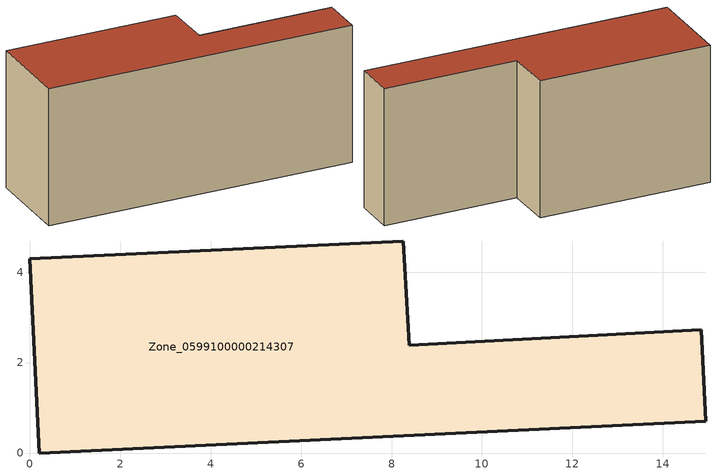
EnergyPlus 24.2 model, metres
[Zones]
Zone_0599100000214307
 floor ground (C_G): 0.21,0 0,4.29 8.26,4.69 8.39,2.38 14.85,2.73 14.95,0.7 z0
 wall outside (C_F): 8.39,2.38 8.26,4.69 0,4.29 0.21,0 14.95,0.7 14.85,2.73 8.39,2.38 z0:6.65
 roof outside (C_R): 14.95,0.7 14.85,2.73 8.39,2.38 8.26,4.69 0,4.29 0.21,0 z6.65
[BUILDING]
Pand.0599100000214307: North Axis=0; Terrain=City; Loads Convergence Tolerance Value=0.04; Temperature Convergence Tolerance Value=0.4; Solar Distribution=FullExterior; Maximum Number of Warmup Days=25; Minimum Number of Warmup Days=1
[Site:Location]
Rotterdam.The.Hague.AP_ZH_NLD Design_Conditions: Latitude=51.96; Longitude=4.45; Time Zone=1; Elevation=-4.5
[SITE:GROUNDTEMPERATURE:BUILDINGSURFACE]
18, 18, 18, 18, 18, 18, 18, 18, 18, 18, 18, 18
[MATERIAL] Thermal Absorptance=0.9; Solar Absorptance=0.7; Visible Absorptance=0.7
Name | Roughness | Thickness | Conductivity | Density | Specific Heat
G.TI.1946 | MediumSmooth | 0.15 | 1 | 540 | 1210
F.TI.1946 | Rough | 0.3 | 0.857143 | 1920 | 840
R.TI.1946 | MediumRough | 0.2 | 0.1 | 1500 | 1000
[CONSTRUCTION]
C_G: G.TI.1946
C_F: F.TI.1946
C_R: R.TI.1946
[ZONE]
Zone_0599100000214307: Type=1; Multiplier=1; Ceiling Height=Autocalculate; Volume=Autocalculate; Floor Area=autocalculate; Part of Total Floor Area=Yes
[ZONEINFILTRATION:DESIGNFLOWRATE]
Infil_Zone_0599100000214307: Zone or ZoneList or Space or SpaceList=Zone_0599100000214307; Schedule=AlwaysOn; Design Flow Rate Calculation Method=Flow/Area; Flow Rate per Floor Area=0.003; Constant Term Coefficient=1; Temperature Term Coefficient=0; Velocity Term Coefficient=0; Velocity Squared Term Coefficient=0
[HVACTEMPLATE:ZONE:IDEALLOADSAIRSYSTEM]
Zone_0599100000214307: Maximum Heating Supply Air Temperature=50; Minimum Cooling Supply Air Temperature=13; Maximum Heating Supply Air Humidity Ratio=0.0156; Minimum Cooling Supply Air Humidity Ratio=0.0077; Heating Limit=NoLimit; Cooling Limit=NoLimit; Dehumidification Control Type=ConstantSensibleHeatRatio; Cooling Sensible Heat Ratio=0.7; Dehumidification Setpoint=60; Humidification Control Type=None; Humidification Setpoint=30; Outdoor Air Method=None; Outdoor Air Flow Rate per Person=0.00944; Outdoor Air Flow Rate per Zone Floor Area=0; Outdoor Air Flow Rate per Zone=0; Demand Controlled Ventilation Type=None; Outdoor Air Economizer Type=NoEconomizer; Heat Recovery Type=None; Sensible Heat Recovery Effectiveness=0.7; Latent Heat Recovery Effectiveness=0.65
[ZONECONTROL:THERMOSTAT]
ThermostatControl_Zone_0599100000214307: Zone or ZoneList=Zone_0599100000214307; Control Type Schedule=DualSetpointControlType; Control 1=Thermostat_Zone_0599100000214307; Temperature Difference Between Cutout And Setpoint=0
[THERMOSTATSETPOINT:DUALSETPOINT]
Thermostat_Zone_0599100000214307: Heating Setpoint Temperature Schedule=HeatingSetpoint_Zone_0599100000214307; Cooling Setpoint Temperature Schedule=CoolingSetpoint_Zone_0599100000214307
[SCHEDULE:COMPACT]
HeatingSetpoint_Zone_0599100000214307: Through: 12/31, For: AllDays, Until: 24:00, 21
CoolingSetpoint_Zone_0599100000214307: Through: 12/31, For: AllDays, Until: 24:00, 24
DualSetpointControlType: Through: 12/31, For: AllDays, Until: 24:00, 4
AlwaysOn: Through: 12/31, For: AllDays, Until: 24:00, 1
